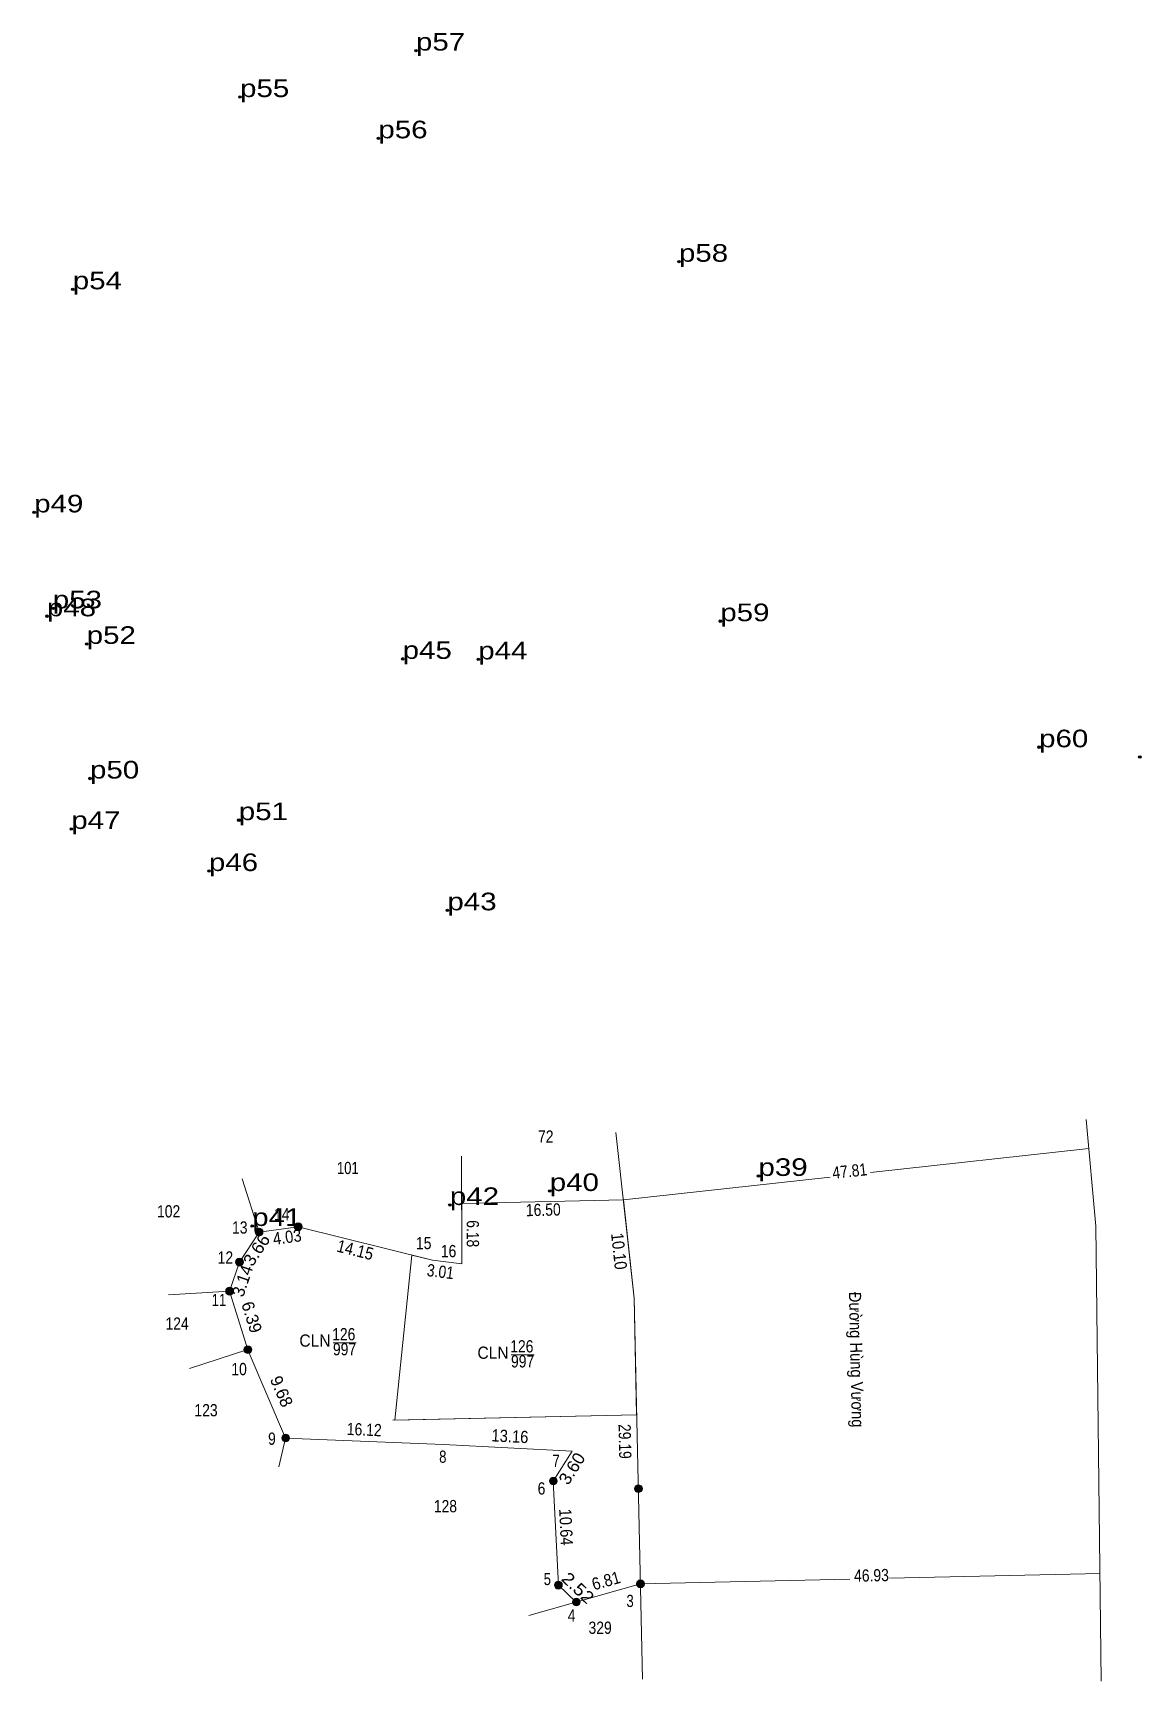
# Model space of a CAD drawing. Header units: metres. Extents: x 551153 to 552264, y 1839214 to 1839853.
# Drawn here: x 551382.6 to 551495.7, y 1839684.7 to 1839853 of the extents above; entities that cross this region are included whole.
import ezdxf
from ezdxf.enums import TextEntityAlignment as Align

# ---------------------------------------------------------------- set-up
doc = ezdxf.new("R2010")
doc.units = ezdxf.units.M
doc.header["$LTSCALE"] = 0.5
doc.header["$PDMODE"] = 32
doc.header["$PDSIZE"] = 0.25
doc.layers.add('12', color=7, linetype='Continuous')
doc.layers.add('7', color=7, linetype='Continuous')
doc.layers.add('28', color=7, linetype='Continuous', lineweight=13)
doc.layers.add('63', color=7, linetype='Continuous', lineweight=13)

msp = doc.modelspace()

# ---------------------------------------------------------------- hatches: boundary and pattern name
at = {"layer": '28'}
for points in [[(551406.05, 1839730.53, 1), (551405.25, 1839730.53, 1)], [(551410.04, 1839731.07, 1), (551409.24, 1839731.07, 1)], [(551404.05, 1839727.46, 1), (551403.25, 1839727.46, 1)], [(551403.04, 1839724.49, 1), (551402.24, 1839724.49, 1)], [(551404.91, 1839718.52, 1), (551404.11, 1839718.52, 1)], [(551408.76, 1839709.49, 1), (551407.96, 1839709.49, 1)], [(551436.09, 1839705.1, 1), (551435.29, 1839705.1, 1)], [(551444.78, 1839704.32, 1), (551443.98, 1839704.32, 1)], [(551436.61, 1839694.47, 1), (551435.81, 1839694.47, 1)], [(551444.99, 1839694.6, 1), (551444.19, 1839694.6, 1)], [(551438.44, 1839692.74, 1), (551437.64, 1839692.74, 1)]]:
    msp.add_hatch(color=256, dxfattribs=at).paths.add_polyline_path(points)

# ---------------------------------------------------------------- linework, layer by layer
for p, q in [((551419.5, 1839711.31), (551421.26, 1839728.17)), ((551444.18, 1839712.86), (551443.94, 1839723.78)), ((551444.2, 1839711.86), (551419.3, 1839711.31)), ((551444.2, 1839711.86), (551419.5, 1839711.31))]:
    msp.add_line(p, q, dxfattribs=at)
msp.add_lwpolyline([(551442.84, 1839733.82), (551443.94, 1839723.78), (551444.2, 1839711.86), (551419.5, 1839711.31), (551421.26, 1839728.17), (551423.37, 1839727.64), (551426.36, 1839727.27), (551426.34, 1839733.45)], close=True, dxfattribs=at)
for centre in [(551405.65, 1839730.53), (551409.64, 1839731.07), (551403.65, 1839727.46), (551402.64, 1839724.49), (551404.51, 1839718.52), (551408.36, 1839709.49), (551435.69, 1839705.1), (551444.38, 1839704.32), (551436.21, 1839694.47), (551444.59, 1839694.6), (551438.04, 1839692.74)]:
    msp.add_circle(centre, 0.4, dxfattribs=at)
at = {"layer": '63'}
for p, q in [((551491.07, 1839731.13), (551490.1, 1839742.02)), ((551442.08, 1839740.68), (551443.94, 1839723.78)), ((551490.36, 1839739.05), (551468.08, 1839736.6)), ((551403.92, 1839735.95), (551405.65, 1839730.53)), ((551463.97, 1839736.15), (551442.84, 1839733.82)), ((551426.34, 1839733.45), (551442.84, 1839733.82)), ((551491.07, 1839731.13), (551491.64, 1839684.67)), ((551396.39, 1839724.11), (551402.64, 1839724.49)), ((551413.21, 1839719.22), (551415.56, 1839719.22)), ((551398.53, 1839716.6), (551404.51, 1839718.52)), ((551431.39, 1839717.98), (551433.74, 1839717.98)), ((551444.81, 1839684.85), (551444.18, 1839712.86)), ((551408.36, 1839709.49), (551407.68, 1839706.55)), ((551491.51, 1839695.64), (551470.02, 1839695.17)), ((551433.19, 1839691.36), (551444.59, 1839694.6)), ((551465.97, 1839695.08), (551444.59, 1839694.6))]:
    msp.add_line(p, q, dxfattribs=at)
for points in [[(551426.32, 1839738.27), (551426.36, 1839727.27), (551423.37, 1839727.64), (551409.64, 1839731.07), (551405.65, 1839730.53)], [(551409.64, 1839731.07), (551405.65, 1839730.53), (551403.65, 1839727.46), (551402.64, 1839724.49), (551404.55, 1839718.39), (551408.36, 1839709.49), (551424.47, 1839708.83), (551437.61, 1839708.15), (551435.69, 1839705.1), (551436.21, 1839694.47), (551438.04, 1839692.74)]]:
    msp.add_lwpolyline(points, dxfattribs=at)
at = {"layer": '7'}
for p in [(551421.67, 1839851.2), (551403.71, 1839846.45), (551417.83, 1839842.24), (551448.52, 1839829.63), (551386.63, 1839826.82), (551382.69, 1839804.03), (551383.99, 1839793.43), (551384.59, 1839794.23), (551452.74, 1839792.92), (551388.05, 1839790.6), (551420.31, 1839789.07), (551428.03, 1839789.02), (551485.29, 1839780.05), (551495.57, 1839779.04), (551388.39, 1839776.85), (551386.48, 1839771.7), (551403.58, 1839772.6), (551400.53, 1839767.4), (551424.88, 1839763.39), (551456.64, 1839736.26), (551435.33, 1839734.72), (551425.13, 1839733.29), (551404.95, 1839731.15)]:
    msp.add_point(p, dxfattribs=at)

# ---------------------------------------------------------------- texts
at = {"layer": '12', "width": 1.25}
for s, p in [('p57', (551421.67, 1839851.2)), ('p55', (551403.71, 1839846.45)), ('p56', (551417.83, 1839842.24)), ('p58', (551448.52, 1839829.63)), ('p54', (551386.63, 1839826.82)), ('p49', (551382.69, 1839804.03)), ('p48', (551383.99, 1839793.42)), ('p53', (551384.59, 1839794.23)), ('p59', (551452.74, 1839792.92)), ('p52', (551388.05, 1839790.6)), ('p45', (551420.31, 1839789.07)), ('p44', (551428.03, 1839789.02)), ('p60', (551485.29, 1839780.04)), ('p50', (551388.39, 1839776.85)), ('p47', (551386.48, 1839771.7)), ('p51', (551403.58, 1839772.6)), ('p46', (551400.53, 1839767.4)), ('p43', (551424.88, 1839763.39)), ('p39', (551456.64, 1839736.26)), ('p40', (551435.33, 1839734.72)), ('p42', (551425.13, 1839733.29)), ('p41', (551404.95, 1839731.15))]:
    msp.add_text(s, height=1.8, dxfattribs=at).set_placement(p)
at = {"layer": '63'}
for s, width, p in [('72', 0.85, (551434.92, 1839739.66)), ('101', 0.8, (551414.71, 1839736.45)), ('102', 0.85, (551396.415, 1839732.02)), ('124', 0.85, (551397.28, 1839720.56)), ('126', 0.85, (551414.295, 1839719.47)), ('CLN', 0.95, (551411.355, 1839718.82)), ('997', 0.85, (551414.375, 1839717.94)), ('126', 0.85, (551432.475, 1839718.23)), ('CLN', 0.95, (551429.535, 1839717.58)), ('997', 0.85, (551432.555, 1839716.7)), ('123', 0.85, (551400.235, 1839711.71)), ('128', 0.85, (551424.675, 1839701.91)), ('329', 0.85, (551440.47, 1839689.49))]:
    msp.add_text(s, height=1.25, dxfattribs=dict(at, width=width)).set_placement(p, align=Align.CENTER)
for s, rotation, width, p in [('47.81', 6.281, 0.85, (551466.0216, 1839736.1383)), ('16.50', 1.285, 0.85, (551434.681, 1839732.1811)), ('4.03', 7.707, 0.9, (551408.6012, 1839729.405)), ('6.18', 270.185, 0.85, (551426.8545, 1839730.357)), ('3.66', 56.917, 1.05, (551405.9162, 1839728.3538)), ('14.15', 345.974, 0.9, (551415.3185, 1839728.0982)), ('10.10', 276.252, 0.9, (551441.7851, 1839728.5081)), ('3.01', 352.946, 0.85, (551424.0932, 1839725.8764)), ('Đường Hùng Vương', 271.276, 0.9, (551466.0186, 1839717.4889)), ('16.12', 357.654, 0.85, (551416.3644, 1839709.7348)), ('29.19', 271.276, 0.85, (551442.3806, 1839709.1289)), ('13.16', 357.038, 0.9, (551431.2327, 1839709.0546)), ('3.60', 57.809, 1.05, (551438.1181, 1839706.042)), ('10.64', 272.801, 0.9, (551436.3702, 1839700.3655)), ('2.52', 316.609, 1.15, (551437.7756, 1839693.7333)), ('6.81', 15.853, 0.9, (551441.2443, 1839694.323)), ('46.93', 1.27, 0.85, (551468.1862, 1839694.8398))]:
    msp.add_text(s, height=1.25, rotation=rotation, dxfattribs=dict(at, width=width)).set_placement(p, align=Align.CENTER)
for s, width, p in [(' 14', 0.85, (551408.76, 1839731.72)), (' 13', 0.85, (551404.47, 1839730.37)), (' 15', 0.85, (551423.25, 1839728.78)), (' 16', 0.85, (551425.79, 1839727.96)), (' 12', 0.85, (551403, 1839727.31)), (' 11', 0.8, (551402.3, 1839722.96)), (' 10', 0.85, (551404.4, 1839715.91)), (' 9', 0.85, (551407.36, 1839708.8)), (' 8', 0.8, (551424.78, 1839706.96)), (' 7', 0.8, (551436.35, 1839706.54)), (' 6', 0.85, (551434.88, 1839703.72)), (' 5', 0.8, (551435.45, 1839694.47)), (' 3', 0.8, (551443.9, 1839692.23)), (' 4', 0.85, (551437.96, 1839690.75))]:
    msp.add_text(s, height=1.25, dxfattribs=dict(at, width=width)).set_placement(p, align=Align.RIGHT)
for s, rotation, p in [('3.14', 71.219, (551404.5416, 1839725.3438)), ('6.39', 287.386, (551404.3054, 1839721.6518)), ('9.68', 293.175, (551407.3681, 1839714.006))]:
    msp.add_text(s, height=1.25, rotation=rotation, dxfattribs=at).set_placement(p, align=Align.CENTER)

doc.saveas('drawing.dxf')
